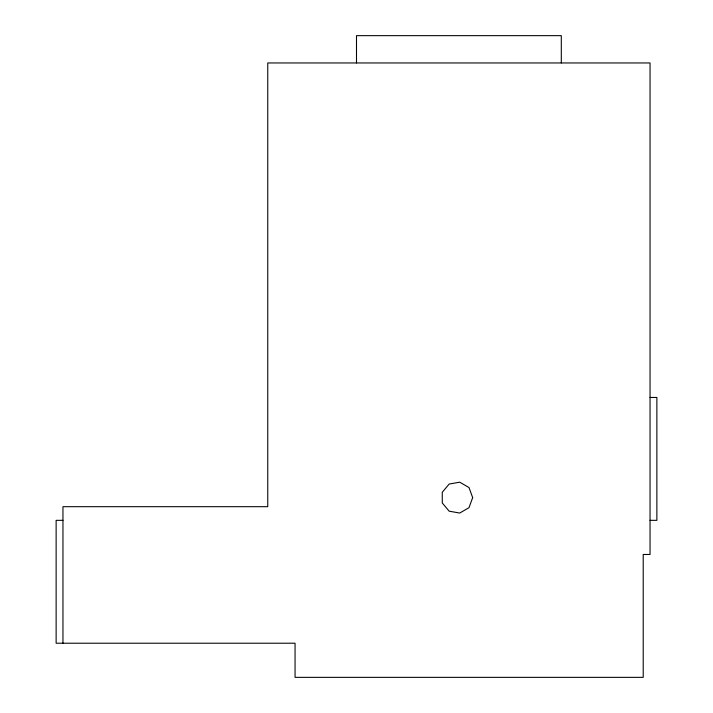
<?xml version="1.0" encoding="UTF-8"?>
<svg xmlns="http://www.w3.org/2000/svg" width="713" height="713" viewBox="0 0 713 713"><rect width="100%" height="100%" fill="white"/><g stroke="black" fill="none" stroke-linecap="round" stroke-linejoin="round"><path stroke-width="1.07" d="M650.042 397.462L656.869 397.462L656.869 520.338L650.042 520.338M62.958 520.338L56.131 520.338L56.131 643.215L295.057 643.215L295.057 677.35L643.215 677.35L643.215 554.473L650.042 554.473L650.042 62.958L267.758 62.958L267.758 506.685L62.958 506.685L62.958 643.215M561.3 62.958L561.3 35.65L356.5 35.65L356.5 62.958M472.666 497.612L468.994 507.683L459.716 513.048L449.163 511.185L442.274 502.977L442.274 492.255L449.163 484.047L459.716 482.184L468.994 487.54L472.666 497.612"/></g></svg>
